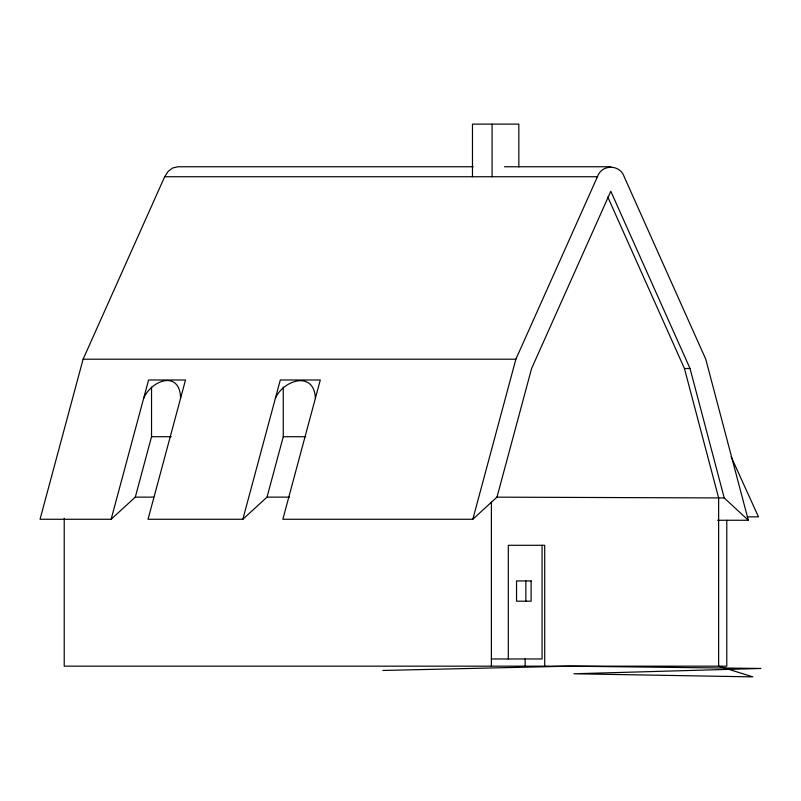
<?xml version="1.0" encoding="UTF-8"?>
<svg xmlns="http://www.w3.org/2000/svg" width="801" height="801" viewBox="0 0 801 801"><rect width="100%" height="100%" fill="white"/><g stroke="black" fill="none" stroke-linecap="round" stroke-linejoin="round"><path stroke-width="1.2" d="M473.231 166.758L178.052 166.758L172.766 167.96L168.12 171.424L164.666 176.741L83.104 359.208L40.05 519.268L111.119 519.268L135.299 497.131L151.539 436.725L151.539 387.083M111.119 519.268L148.585 379.994L185.512 379.994L148.045 519.268L242.843 519.268L267.023 497.131L283.264 436.725L283.264 387.083M242.843 519.268L280.31 379.994L320.31 379.994L282.843 519.268L472.82 519.268L496.99 497.131L531.594 368.5L610.813 191.269L690.031 368.5L724.234 497.952L748.314 520.26L717.596 520.26M472.82 519.268L515.874 359.208L597.436 176.741C601.681 164.105 619.944 164.105 624.189 176.741L705.781 359.269L748.314 520.26M143.659 398.297C151.569 379.884 180.005 369.892 180.585 398.297M275.384 398.297C283.394 379.834 314.182 370.322 315.384 398.297M382.868 670.467L569.922 666.162L760.95 668.465L573.906 673.771L752.8 676.875L718.637 666.162L718.637 497.952L684.434 368.5L607.759 196.946M504.5 166.758L610.813 166.758M164.666 176.741L597.436 176.741M83.104 359.208L515.874 359.208M684.434 368.5L690.031 368.5M151.539 436.725L171.234 436.725M283.264 436.725L305.772 436.725M135.299 497.131L153.762 497.131M267.023 497.131L289.521 497.131M724.234 497.952L496.39 497.151M747.283 516.855L758.477 516.855L731.163 456.77M491.393 658.973L542.077 658.973L542.077 545.301M726.787 520.32L726.787 666.162L64.22 666.162L64.22 518.257M544.71 666.162L544.71 545.301L508.315 545.301L508.315 658.973M525.856 580.945L525.856 601.191M525.156 658.973L525.156 666.162M518.838 166.948L518.838 124.125L472.48 124.125L472.48 176.741M492.084 124.125L492.084 176.741M491.393 502.107L491.393 666.162M531.113 580.945L516.545 580.945L516.545 601.191L531.113 601.191L531.113 580.945"/></g></svg>
